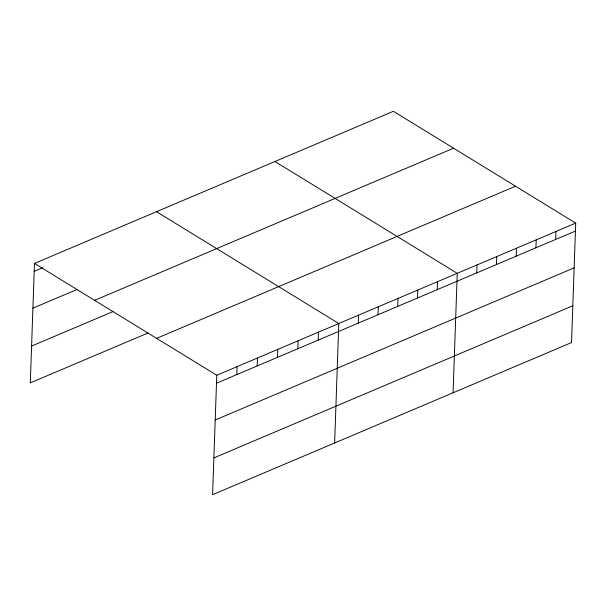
<?xml version="1.0" encoding="UTF-8"?>
<svg xmlns="http://www.w3.org/2000/svg" width="606" height="606" viewBox="0 0 606 606"><rect width="100%" height="100%" fill="white"/><g stroke="black" fill="none" stroke-linecap="round" stroke-linejoin="round"><path stroke-width="0.91" d="M34.474 263.428L216.774 375.25L212.6 494.701L571.526 342.572L575.7 223.122L393.4 111.299L34.474 263.428L30.3 382.878L148.099 332.944M236.832 374.584L237.113 366.63M257.171 365.963L257.452 358.01M277.51 357.343L277.79 349.389M297.849 348.723L298.129 340.769M318.188 340.102L318.468 332.149M334.633 442.978L338.807 323.528L156.507 211.706M358.267 323.112L358.547 315.165M378.015 314.741L378.288 306.795M397.756 306.378L398.028 298.432M417.496 298.008L417.769 290.062M437.237 289.645L437.509 281.692M453.083 392.771L457.25 273.329L274.95 161.507M476.717 272.912L476.998 264.958M496.458 264.542L496.738 256.596M516.198 256.171L516.479 248.225M535.939 247.809L536.219 239.862M555.679 239.438L555.96 231.492M34.194 271.374L42.67 267.784M32.906 308.174L76.977 289.494M94.627 300.334L453.561 148.205M31.588 346.079L112.943 311.598M156.613 338.353L515.539 186.224M216.774 375.25L575.7 223.122M216.493 383.204L575.42 231.075M215.206 419.996L574.14 267.867M213.888 457.901L572.814 305.78"/></g></svg>
